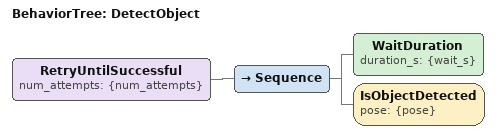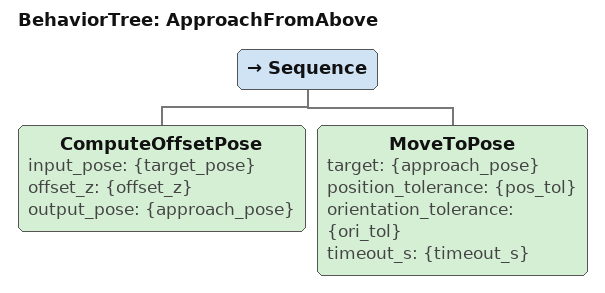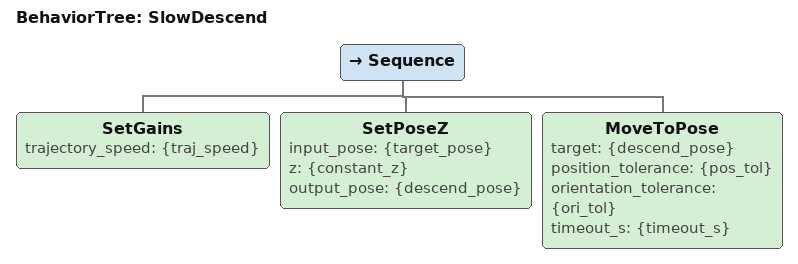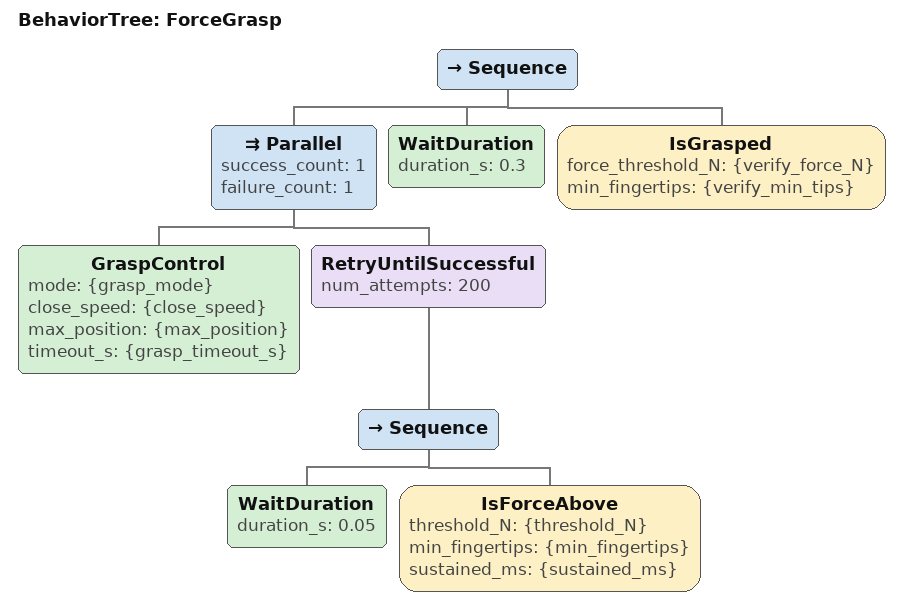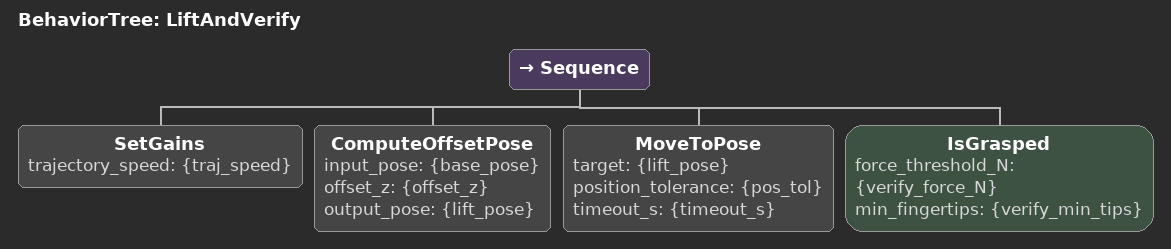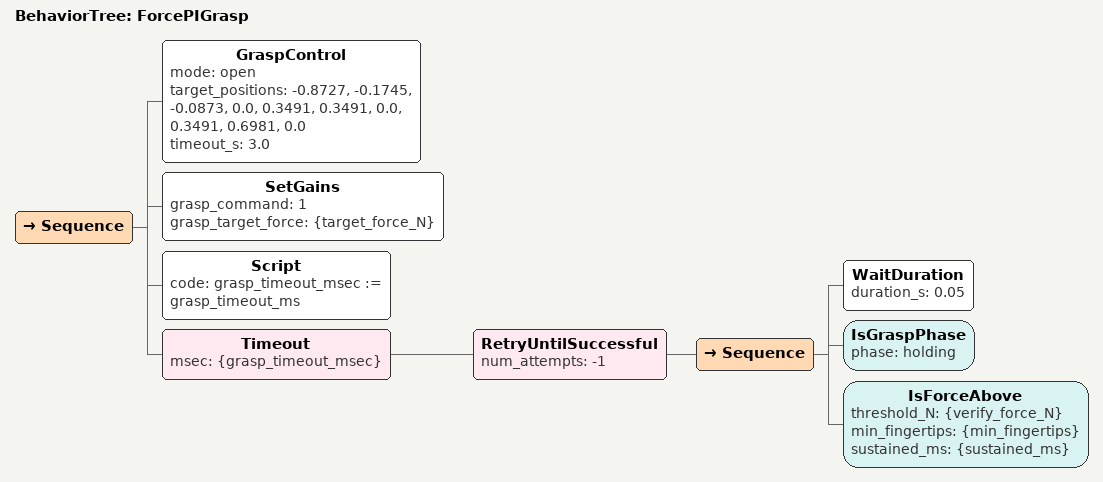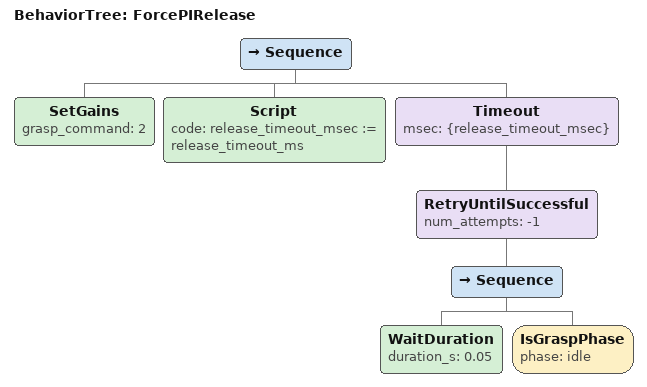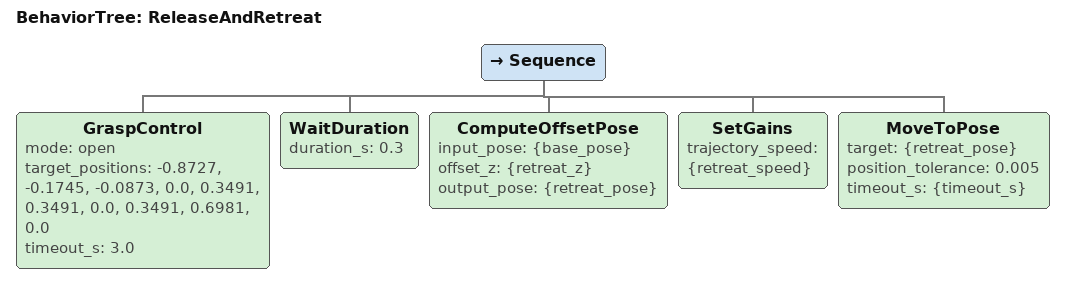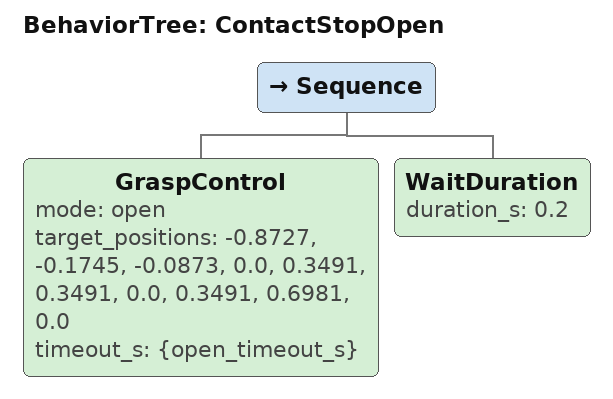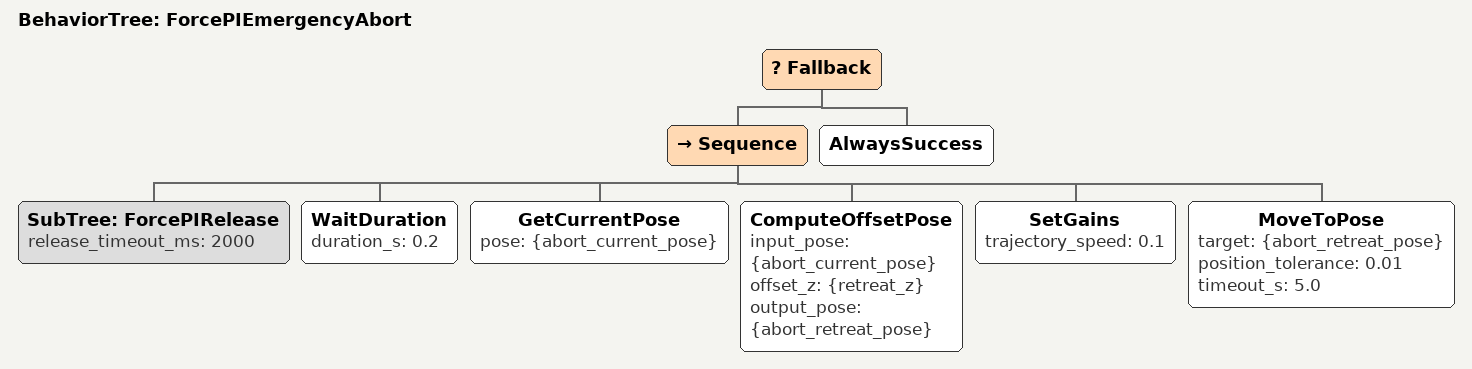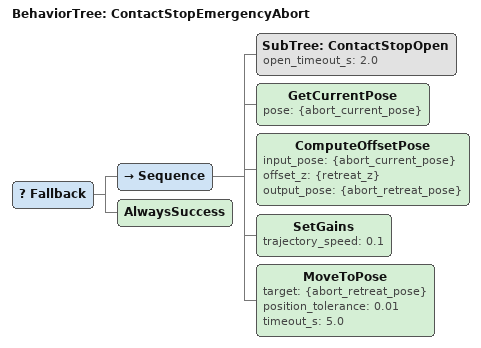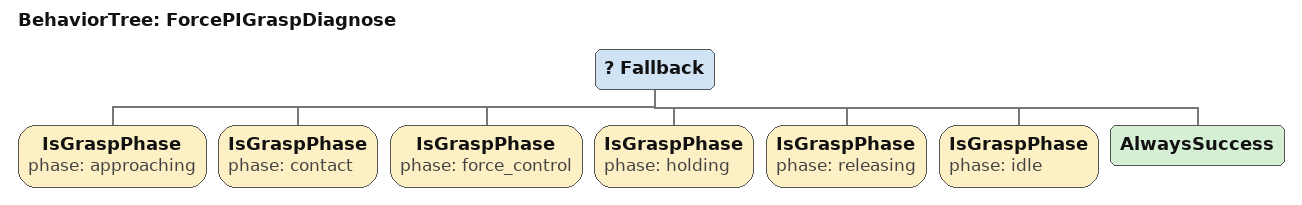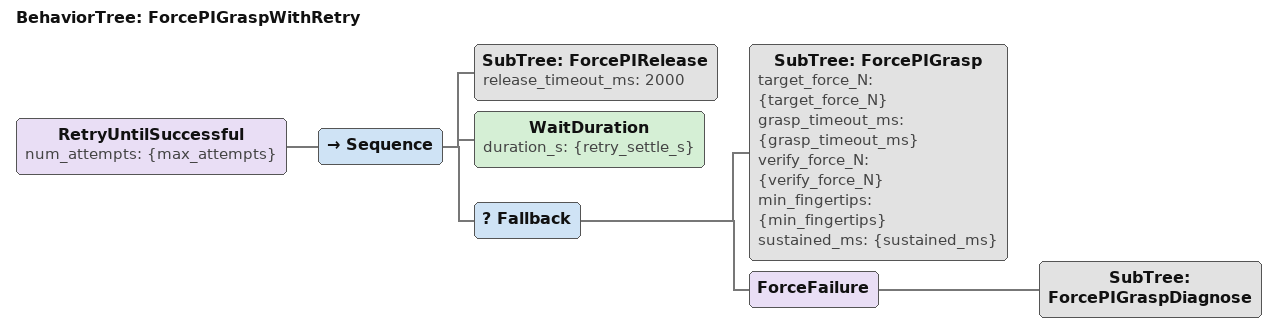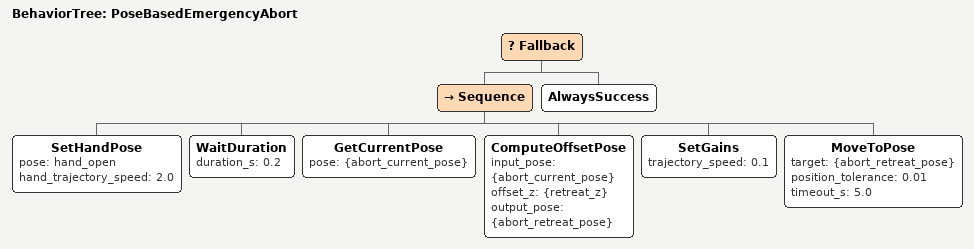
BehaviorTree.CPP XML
<!-- file: trees/common_motions.xml -->
<!-- Reusable motion SubTrees for pick-and-place / manipulation tasks -->
<!-- BehaviorTree.CPP v4 syntax -->

<root BTCPP_format="4">

  <!-- DetectObject: 재시도 기반 물체 감지                                   -->
  <!--   Ports: pose (output), num_attempts, wait_s                       -->
  <BehaviorTree ID="DetectObject">
    <RetryUntilSuccessful num_attempts="{num_attempts}">
      <Sequence>
        <WaitDuration duration_s="{wait_s}"/>
        <IsObjectDetected pose="{pose}"/>
      </Sequence>
    </RetryUntilSuccessful>
  </BehaviorTree>

  <!-- ApproachFromAbove: 목표 위 오프셋으로 접근                            -->
  <!--   Ports: target_pose, offset_z, pos_tol, ori_tol, timeout_s        -->
  <!--          approach_pose (output)                                     -->
  <BehaviorTree ID="ApproachFromAbove">
    <Sequence>
      <ComputeOffsetPose input_pose="{target_pose}"
                         offset_z="{offset_z}"
                         output_pose="{approach_pose}"/>
      <MoveToPose target="{approach_pose}"
                  position_tolerance="{pos_tol}"
                  orientation_tolerance="{ori_tol}"
                  timeout_s="{timeout_s}"/>
    </Sequence>
  </BehaviorTree>

  <!-- SlowDescend: 저속 게인 설정 후 목표로 이동                            -->
  <!--   Ports: target_pose, traj_speed, pos_tol, ori_tol, timeout_s,     -->
  <!--          constant_z (선택)                                          -->
  <!--   constant_z가 NaN이 아니면 target_pose의 Z를 이 절대값으로 덮어씀.  -->
  <!--   NaN(또는 미지정)이면 target_pose를 그대로 사용.                   -->
  <BehaviorTree ID="SlowDescend">
    <Sequence>
      <SetGains
                trajectory_speed="{traj_speed}"/>
      <SetPoseZ input_pose="{target_pose}"
                z="{constant_z}"
                output_pose="{descend_pose}"/>
      <MoveToPose target="{descend_pose}"
                  position_tolerance="{pos_tol}"
                  orientation_tolerance="{ori_tol}"
                  timeout_s="{timeout_s}"/>
    </Sequence>
  </BehaviorTree>

  <!-- ForceGrasp: 힘 감지 기반 파지 (병렬 close + 힘 감지 + 검증)          -->
  <!--   Ports: grasp_mode, close_speed, max_position, grasp_timeout_s,   -->
  <!--          threshold_N, min_fingertips, sustained_ms,                -->
  <!--          verify_force_N, verify_min_tips                           -->
  <BehaviorTree ID="ForceGrasp">
    <Sequence>
      <Parallel success_count="1" failure_count="1">
        <GraspControl mode="{grasp_mode}"
                      close_speed="{close_speed}"
                      max_position="{max_position}"
                      timeout_s="{grasp_timeout_s}"/>
        <RetryUntilSuccessful num_attempts="200">
          <Sequence>
            <WaitDuration duration_s="0.05"/>
            <IsForceAbove threshold_N="{threshold_N}"
                          min_fingertips="{min_fingertips}"
                          sustained_ms="{sustained_ms}"/>
          </Sequence>
        </RetryUntilSuccessful>
      </Parallel>
      <WaitDuration duration_s="0.3"/>
      <IsGrasped force_threshold_N="{verify_force_N}"
                 min_fingertips="{verify_min_tips}"/>
    </Sequence>
  </BehaviorTree>

  <!-- LiftAndVerify: 리프트 후 파지 검증                                   -->
  <!--   Ports: base_pose, offset_z, traj_speed, pos_tol, timeout_s,     -->
  <!--          verify_force_N, verify_min_tips, lift_pose (output)       -->
  <BehaviorTree ID="LiftAndVerify">
    <Sequence>
      <SetGains
                trajectory_speed="{traj_speed}"/>
      <ComputeOffsetPose input_pose="{base_pose}"
                         offset_z="{offset_z}"
                         output_pose="{lift_pose}"/>
      <MoveToPose target="{lift_pose}"
                  position_tolerance="{pos_tol}"
                  timeout_s="{timeout_s}"/>
      <IsGrasped force_threshold_N="{verify_force_N}"
                 min_fingertips="{verify_min_tips}"/>
    </Sequence>
  </BehaviorTree>

  <!-- ForcePIGrasp: Adaptive PI force-controlled grasp                   -->
  <!--   Controller 내부 state machine이 force control 수행.                -->
  <!--   Detection 조건은 contact_stop ForceGrasp 와 동일하게 맞춘다:        -->
  <!--     (1) FSM 가 kHolding 진입                                         -->
  <!--     (2) IsForceAbove(verify_force_N, min_fingertips, sustained_ms)  -->
  <!--   양쪽 검사 모두 통과해야 grasp 성공.                                  -->
  <!--   Ports: target_force_N, grasp_timeout_ms,                          -->
  <!--          verify_force_N, min_fingertips, sustained_ms               -->
  <BehaviorTree ID="ForcePIGrasp">
    <Sequence>
      <GraspControl mode="open"
              target_positions="-0.8727, -0.1745, -0.0873, 0.0, 0.3491, 0.3491, 0.0, 0.3491, 0.6981, 0.0"
              timeout_s="3.0"/>
      <!-- Send grasp command via gains -->
      <SetGains
                grasp_command="1"
                grasp_target_force="{target_force_N}"/>

      <!-- Wait for Holding phase AND sustained per-fingertip force -->
      <!-- grasp_timeout_ms 를 Timeout.msec 에 바로 잇지 않고 Script 로 옮긴다.   -->
      <!--   BT.CPP 4.10 부터 SubTree 의 숫자 리터럴 인자 ("10000") 는 blackboard  -->
      <!--   에 int 로 저장되고, 강타입 포트는 그 항목과 타입이 정확히 같아야 해서  -->
      <!--   unsigned 인 Timeout.msec 가 트리 생성을 거부한다 (4.9 까지는 string   -->
      <!--   이라 통과했다). Script 대입은 int (4.10) 와 string (4.9) 을 모두 받아 -->
      <!--   Timeout 이 타입을 정한 새 키에 넣는다. 다른 SubTree 인자도 같은 규칙: -->
      <!--   double 포트에는 "10.0", int 포트에는 "10" 처럼 모양을 맞춰 넘긴다     -->
      <!--   ("10" 을 double 포트에 넘기면 4.10 에서 같은 오류로 트리가 안 뜬다).   -->
      <Script code="grasp_timeout_msec := grasp_timeout_ms"/>
      <Timeout msec="{grasp_timeout_msec}">
        <RetryUntilSuccessful num_attempts="-1">
          <Sequence>
            <WaitDuration duration_s="0.05"/>
            <IsGraspPhase phase="holding"/>
            <IsForceAbove threshold_N="{verify_force_N}"
                          min_fingertips="{min_fingertips}"
                          sustained_ms="{sustained_ms}"/>
          </Sequence>
        </RetryUntilSuccessful>
      </Timeout>
    </Sequence>
  </BehaviorTree>

  <!-- ForcePIRelease: Release via Force-PI controller                     -->
  <!--   Ports: release_timeout_ms                                        -->
  <BehaviorTree ID="ForcePIRelease">
    <Sequence>
      <SetGains
                grasp_command="2"/>
      <!-- Script 경유 이유: ForcePIGrasp 의 grasp_timeout_ms 주석 참고 -->
      <Script code="release_timeout_msec := release_timeout_ms"/>
      <Timeout msec="{release_timeout_msec}">
        <RetryUntilSuccessful num_attempts="-1">
          <Sequence>
            <WaitDuration duration_s="0.05"/>
            <IsGraspPhase phase="idle"/>
          </Sequence>
        </RetryUntilSuccessful>
      </Timeout>
    </Sequence>
  </BehaviorTree>

  <!-- ReleaseAndRetreat: 핸드 오픈 + 상방 후퇴                             -->
  <!--   Ports: base_pose, retreat_z, retreat_speed, timeout_s,           -->
  <!--          retreat_pose (output)                                     -->
  <BehaviorTree ID="ReleaseAndRetreat">
    <Sequence>
      <GraspControl mode="open"
                    target_positions="-0.8727, -0.1745, -0.0873, 0.0, 0.3491, 0.3491, 0.0, 0.3491, 0.6981, 0.0"
                    timeout_s="3.0"/>
      <WaitDuration duration_s="0.3"/>
      <ComputeOffsetPose input_pose="{base_pose}"
                         offset_z="{retreat_z}"
                         output_pose="{retreat_pose}"/>
      <SetGains
                trajectory_speed="{retreat_speed}"/>
      <MoveToPose target="{retreat_pose}"
                  position_tolerance="0.005"
                  timeout_s="{timeout_s}"/>
    </Sequence>
  </BehaviorTree>

  <!-- ContactStopOpen: contact_stop 모드 hand-open building block.         -->
  <!--   GraspControl mode="open" + brief settle. Arm 정지.                  -->
  <!--   확장성: 새 grasp 모드 추가 시 같은 인터페이스의 *Open SubTree만        -->
  <!--   추가하면 EmergencyAbort 패턴이 그대로 재사용된다.                   -->
  <!--   Ports: open_timeout_s                                             -->
  <BehaviorTree ID="ContactStopOpen">
    <Sequence>
      <GraspControl mode="open"
                    target_positions="-0.8727, -0.1745, -0.0873, 0.0, 0.3491, 0.3491, 0.0, 0.3491, 0.6981, 0.0"
                    timeout_s="{open_timeout_s}"/>
      <WaitDuration duration_s="0.2"/>
    </Sequence>
  </BehaviorTree>

  <!-- ForcePIEmergencyAbort: 모든 실패 경로에서 호출되는 안전 종착 SubTree.  -->
  <!--   1) FSM 통한 hand release (ForcePIRelease)                         -->
  <!--   2) 현재 TCP pose 기준 +Z retreat_z                                  -->
  <!--   어떤 단계가 실패하더라도 마지막 AlwaysSuccess 가 SUCCESS 보장 →     -->
  <!--   호출부에서 ForceFailure 로 감싸 원래 FAILURE 를 propagate.           -->
  <!--   Ports: retreat_z                                   -->
  <BehaviorTree ID="ForcePIEmergencyAbort">
    <Fallback>
      <Sequence>
        <SubTree ID="ForcePIRelease"
                 release_timeout_ms="2000"/>
        <WaitDuration duration_s="0.2"/>
        <GetCurrentPose pose="{abort_current_pose}"/>
        <ComputeOffsetPose input_pose="{abort_current_pose}"
                           offset_z="{retreat_z}"
                           output_pose="{abort_retreat_pose}"/>
        <SetGains
                  trajectory_speed="0.1"/>
        <MoveToPose target="{abort_retreat_pose}"
                    position_tolerance="0.01"
                    timeout_s="5.0"/>
      </Sequence>
      <AlwaysSuccess/>
    </Fallback>
  </BehaviorTree>

  <!-- ContactStopEmergencyAbort: contact_stop 모드 안전 종착 SubTree.       -->
  <!--   ForcePIEmergencyAbort 와 동일 구조이나 release 단계만               -->
  <!--   ContactStopOpen 으로 교체.                                         -->
  <!--   Ports: retreat_z                                   -->
  <BehaviorTree ID="ContactStopEmergencyAbort">
    <Fallback>
      <Sequence>
        <SubTree ID="ContactStopOpen"
                 open_timeout_s="2.0"/>
        <GetCurrentPose pose="{abort_current_pose}"/>
        <ComputeOffsetPose input_pose="{abort_current_pose}"
                           offset_z="{retreat_z}"
                           output_pose="{abort_retreat_pose}"/>
        <SetGains
                  trajectory_speed="0.1"/>
        <MoveToPose target="{abort_retreat_pose}"
                    position_tolerance="0.01"
                    timeout_s="5.0"/>
      </Sequence>
      <AlwaysSuccess/>
    </Fallback>
  </BehaviorTree>

  <!-- ForcePIGraspDiagnose: ForcePIGrasp 실패 시 마지막 phase 진단.         -->
  <!--   Fallback 가 phase 별 IsGraspPhase 를 차례로 ticking.                -->
  <!--   매치된 노드의 IsGraspPhase 가 RCLCPP_INFO 로                         -->
  <!--   "[IsGraspPhase] phase 'X' reached" 출력 → 로그로 식별 가능.          -->
  <!--   매치 phase 가 없으면 AlwaysSuccess 로 흡수.                          -->
  <!--   호출부에서 ForceFailure 로 감싸 원래 FAILURE 를 propagate.           -->
  <!--   Ports: 없음                                                       -->
  <BehaviorTree ID="ForcePIGraspDiagnose">
    <Fallback>
      <IsGraspPhase phase="approaching"/>
      <IsGraspPhase phase="contact"/>
      <IsGraspPhase phase="force_control"/>
      <IsGraspPhase phase="holding"/>
      <IsGraspPhase phase="releasing"/>
      <IsGraspPhase phase="idle"/>
      <AlwaysSuccess/>
    </Fallback>
  </BehaviorTree>

  <!-- ForcePIGraspWithRetry: ForcePIGrasp 만 (재)시도하는 retry wrapper.    -->
  <!--   ApproachFromAbove / SlowDescend 는 호출부에서 한 번만 실행되고,      -->
  <!--   여기서는 hand-only 재시도. 매 iteration:                             -->
  <!--     1) ForcePIRelease (idempotent — 첫 iter Idle no-op,                -->
  <!--        retry 시 stuck FSM 강제 해제)                                   -->
  <!--     2) settling                                                       -->
  <!--     3) ForcePIGrasp (실패 시 ForcePIGraspDiagnose 로 phase 로깅)        -->
  <!--   확장성: ForcePIGrasp 의 모든 포트를 pure pass-through →               -->
  <!--   호출부는 기존 ForcePIGrasp 와 동일한 인터페이스 + max_attempts +     -->
  <!--   retry_settle_s 만 추가하면 됨.                                        -->
  <!--   Ports: target_force_N, grasp_timeout_ms, verify_force_N,           -->
  <!--          min_fingertips, sustained_ms,                -->
  <!--          max_attempts, retry_settle_s                                -->
  <BehaviorTree ID="ForcePIGraspWithRetry">
    <RetryUntilSuccessful num_attempts="{max_attempts}">
      <Sequence>
        <SubTree ID="ForcePIRelease"
                 release_timeout_ms="2000"/>
        <WaitDuration duration_s="{retry_settle_s}"/>
        <Fallback>
          <SubTree ID="ForcePIGrasp"
                   target_force_N="{target_force_N}"
                   grasp_timeout_ms="{grasp_timeout_ms}"
                   verify_force_N="{verify_force_N}"
                   min_fingertips="{min_fingertips}"
                   sustained_ms="{sustained_ms}"/>
          <ForceFailure>
            <SubTree ID="ForcePIGraspDiagnose"/>
          </ForceFailure>
        </Fallback>
      </Sequence>
    </RetryUntilSuccessful>
  </BehaviorTree>

  <!-- PoseBasedEmergencyAbort: pose-based grasp 실패 시 안전 종착 SubTree. -->
  <!--   Force controller 미사용 트리용. SetHandPose "hand_open"으로        -->
  <!--   release 후 현재 TCP 기준 +Z retreat.                              -->
  <!--   어떤 단계가 실패하더라도 AlwaysSuccess가 SUCCESS 보장 →             -->
  <!--   호출부에서 ForceFailure로 감싸 원래 FAILURE를 propagate.           -->
  <!--   Ports: retreat_z                                   -->
  <BehaviorTree ID="PoseBasedEmergencyAbort">
    <Fallback>
      <Sequence>
        <SetHandPose pose="hand_open"
                     hand_trajectory_speed="2.0"/>
        <WaitDuration duration_s="0.2"/>
        <GetCurrentPose pose="{abort_current_pose}"/>
        <ComputeOffsetPose input_pose="{abort_current_pose}"
                           offset_z="{retreat_z}"
                           output_pose="{abort_retreat_pose}"/>
        <SetGains
                  trajectory_speed="0.1"/>
        <MoveToPose target="{abort_retreat_pose}"
                    position_tolerance="0.01"
                    timeout_s="5.0"/>
      </Sequence>
      <AlwaysSuccess/>
    </Fallback>
  </BehaviorTree>

</root>
